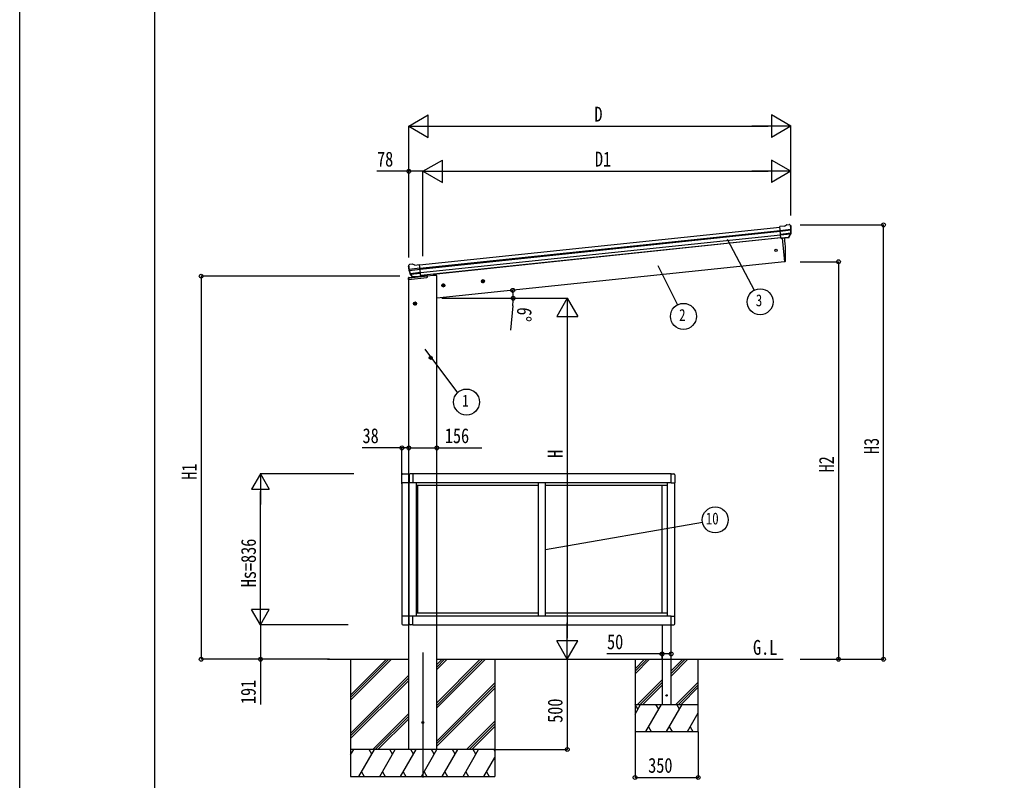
# Model space of a CAD drawing. Units: millimetres, scale not verified. Extents: x -10512 to 10512, y -7425 to 7425.
# Drawn here: x -10512 to -5134, y -4286 to -70 of the extents above; entities that cross this region are included whole.
import ezdxf
from ezdxf.enums import TextEntityAlignment as Align

# ---------------------------------------------------------------- set-up
doc = ezdxf.new("R2010")
doc.units = ezdxf.units.MM
doc.header["$LTSCALE"] = 30
for name, color, linetype in [('0-2_USER1', 3, 'Continuous'), ('0-3_YKK_12', 2, 'Continuous'), ('0-4_YKK_13', 4, 'Continuous'), ('0-5_YKK_A1', 4, 'Continuous'), ('0-6_YKK_D', 6, 'Continuous'), ('0-7_YKK_ZWAK', 7, 'Continuous')]:
    doc.layers.add(name, color=color, linetype=linetype)
doc.styles.add('ＭＳ ゴシック', font='')
doc.styles.get('ＭＳ ゴシック').set_extended_font_data('MS Gothic')

msp = doc.modelspace()

# ---------------------------------------------------------------- linework, layer by layer
at = {"layer": '0-3_YKK_12'}
msp.add_line((-8276.19, -3576.28), (-8276.19, -4269.61), dxfattribs=at)
at = {"layer": '0-4_YKK_13'}
for p, q in [((-6271.38, -1214.98), (-6297.9, -1217.77)), ((-6291.12, -1282.33), (-6297.9, -1217.77)), ((-6295.75, -1238.3), (-6236.01, -1232.02)), ((-6245.06, -1206.19), (-6245.07, -1206.19)), ((-6241.4, -1207.27), (-6241.4, -1207.27)), ((-6241.4, -1207.27), (-6237.08, -1210.77)), ((-6237.08, -1210.77), (-6236.22, -1211.47)), ((-6234.83, -1215.17), (-6235.14, -1213.32)), ((-6235.53, -1237.89), (-6295.13, -1244.16)), ((-6236.37, -1254.65), (-6293.4, -1260.64)), ((-6237.75, -1259.31), (-6292.93, -1265.11)), ((-6247.77, -1277.54), (-6291.14, -1282.1)), ((-6291.12, -1282.33), (-6281.17, -1281.28)), ((-6284.55, -1281.63), (-6270.85, -1412.01)), ((-6281.17, -1281.28), (-6280.9, -1281.34)), ((-6280.9, -1281.34), (-6255.57, -1278.68)), ((-6255.57, -1278.68), (-6255.32, -1278.56)), ((-6255.32, -1278.56), (-6247.62, -1277.75)), ((-6246.31, -1275.89), (-6236.87, -1257.58)), ((-6245.26, -1276.31), (-6235.14, -1258.05)), ((-8356.23, -1438.13), (-8356.31, -1436.26)), ((-8354.94, -1433.37), (-8355.64, -1434.23)), ((-8351.44, -1429.05), (-8354.94, -1433.37)), ((-8291.83, -1448.1), (-8351.57, -1454.38)), ((-8351.44, -1429.05), (-8351.44, -1429.04)), ((-8348.08, -1427.22), (-8348.08, -1427.22)), ((-8320.51, -1430.36), (-8293.99, -1427.57)), ((-8287.2, -1492.12), (-8293.99, -1427.57)), ((-6270.85, -1412.01), (-6268.8, -1411.72)), ((-8356.36, -1510.04), (-8355.12, -1500.63)), ((-8355.36, -1509.94), (-8253.84, -1499.27)), ((-8354.14, -1500.69), (-8355.36, -1509.94)), ((-8355.36, -1509.94), (-8354.14, -1500.69)), ((-8353.62, -1500.7), (-8354.83, -1509.88)), ((-8354.14, -1500.69), (-8354.24, -1499.76)), ((-8354.24, -1499.76), (-8354.14, -1500.69)), ((-8249.36, -1489.67), (-8354.14, -1500.69)), ((-8354.14, -1500.69), (-8249.36, -1489.67)), ((-8249.36, -1489.75), (-8353.62, -1500.7)), ((-8352.69, -1501.11), (-8352.75, -1500.61)), ((-8249.36, -1490.25), (-8352.69, -1501.11)), ((-8350.82, -1460.22), (-8291.22, -1453.95)), ((-8333.31, -1495.78), (-8347.01, -1480.02)), ((-8346.52, -1476.43), (-8289.48, -1470.44)), ((-8332.37, -1495.14), (-8345.42, -1479.2)), ((-8344.19, -1480.7), (-8289.01, -1474.9)), ((-8323.01, -1495.88), (-8330.7, -1496.69)), ((-8330.61, -1496.46), (-8287.23, -1491.9)), ((-8322.73, -1495.95), (-8323.01, -1495.88)), ((-8297.4, -1493.29), (-8322.73, -1495.95)), ((-8297.15, -1493.17), (-8297.4, -1493.29)), ((-8287.2, -1492.12), (-8297.15, -1493.17)), ((-8284.36, -1492.42), (-8284.36, -1493.93)), ((-8249.36, -1494.29), (-8249.36, -1489.67)), ((-8355.36, -1509.94), (-8356.36, -1510.04)), ((-8392.69, -2636.28), (-8392.69, -2592.58)), ((-8387.19, -2587.08), (-8358.19, -2587.08)), ((-8352.69, -2592.58), (-8352.69, -2636.28)), ((-8352.19, -2593.37), (-8352.19, -2636.28)), ((-8331.69, -2587.09), (-8346.98, -2587.88)), ((-8331.69, -2587.09), (-8331.69, -2636.28)), ((-6899.69, -2636.28), (-6899.69, -2587.08)), ((-6899.69, -2587.08), (-6884.4, -2587.88)), ((-6879.19, -2593.37), (-6879.19, -2636.28)), ((-8352.69, -2636.28), (-8392.69, -2636.28)), ((-8331.69, -2636.28), (-8352.19, -2636.28)), ((-6899.69, -2636.28), (-6879.19, -2636.28)), ((-8392.69, -3374.88), (-8392.69, -3418.58)), ((-8352.69, -3374.88), (-8392.69, -3374.88)), ((-8352.69, -3418.58), (-8352.69, -3374.88)), ((-8331.69, -3374.88), (-8352.19, -3374.88)), ((-8352.19, -3417.79), (-8352.19, -3374.88)), ((-8331.69, -3424.08), (-8331.69, -3374.88)), ((-6899.69, -3424.08), (-6899.69, -3374.88)), ((-6899.69, -3374.88), (-6879.19, -3374.88)), ((-6879.19, -3417.79), (-6879.19, -3374.88)), ((-8387.19, -3424.08), (-8358.19, -3424.08)), ((-8331.69, -3424.08), (-8346.98, -3423.28)), ((-6899.69, -3424.08), (-6884.4, -3423.28))]:
    msp.add_line(p, q, dxfattribs=at)
for points in [[(-6271.38, -1214.98), (-6259.78, -1208.02), (-6259.78, -1208.01)], [(-6258.55, -1207.6), (-6258.55, -1207.6), (-6245.07, -1206.19)], [(-8334.6, -1425.8), (-8334.6, -1425.8), (-8348.08, -1427.22)], [(-8320.51, -1430.36), (-8333.31, -1425.95), (-8333.31, -1425.95)], [(-8354.24, -1499.76), (-8249.36, -1488.74), (-8249.36, -1489.67)]]:
    msp.add_lwpolyline(points, dxfattribs=at)
for centre, radius in [((-6317.64, -1349.46), 6.5), ((-6924.69, -3814.58), 4), ((-8275.94, -3964.52), 5)]:
    msp.add_circle(centre, radius, dxfattribs=at)
for centre, radius, start, end in [((-6258.24, -1210.59), 3, 96.02369, 120.97631), ((-6244.55, -1211.16), 5, 51.04426, 95.95574), ((-6428.39, -1236.82), 192.44, 1.4271, 6.57578), ((-6190.74, -1229.91), 45.32, 182.67122, 185.64518), ((-6435.72, -1236.28), 202, 354.13916, 6), ((-7165.45, -1371.8), 900, 357.63919, 5.84085), ((-6247.88, -1274.86), 2.99, 285.2717, 331.00739), ((-6239.53, -1256.21), 3, 332.69111, 354.20009), ((-6435.72, -1236.28), 200.2, 354.20009, 359.53883), ((-6235.34, -1239.23), 1.35, 95.1605, 97.91927), ((-6232.74, -1237.67), 2.74, 179.02151, 184.43412), ((-6237.76, -1256.6), 3, 331, 354.13916), ((-8155.33, -1417.02), 202, 186, 197.86084), ((-8162.4, -1419.07), 192.44, 185.42422, 190.5729), ((-8347.56, -1432.19), 5, 96.04426, 140.95574), ((-8334.28, -1428.79), 3, 71.02369, 95.97631), ((-6269.21, -1408.75), 3, 278, 357.63919), ((-8354.86, -1504.28), 3.66, 78.7113, 94.17753), ((-8354.86, -1504.28), 3.66, 78.7113, 94.17753), ((-8354.13, -1500.76), 1, 96, 172.5), ((-8396.29, -1461.72), 45.32, 6.35482, 9.32878), ((-8353.6, -1460.58), 2.74, 7.56588, 12.97849), ((-8350.72, -1461.56), 1.35, 94.08073, 96.8395), ((-8155.33, -1417.02), 200.2, 192.46117, 197.79991), ((-8344.74, -1478.05), 3, 197.86084, 221), ((-8343.1, -1477.3), 3, 197.79991, 219.30889), ((-8331.05, -1493.81), 2.99, 220.99261, 266.7283), ((-8254.36, -1494.29), 5, 276, 0), ((-8387.19, -2592.58), 5.5, 90, 180), ((-8358.19, -2592.58), 5.5, 0, 90), ((-8346.69, -2593.37), 5.5, 93, 180), ((-6884.69, -2593.37), 5.5, 0, 87), ((-8387.19, -3418.58), 5.5, 180, 270), ((-8358.19, -3418.58), 5.5, 270, 0), ((-8346.69, -3417.79), 5.5, 180, 267), ((-6884.69, -3417.79), 5.5, 273, 0)]:
    msp.add_arc(centre, radius, start, end, dxfattribs=at)
for centre, major_axis, ratio, start_param, end_param in [((-6237.09, -1214.77), (-0.87, 5.91), 0.020485, 0.671432, 1.5691306), ((-6242.49, -1210.25), (5.88, -1.31), 0.24881, 0.460585, 0.4641038), ((-6238.11, -1213.8), (-2.34, 1.9), 0.995767, 3.9859716, 4.712389), ((-6433.42, -1258.23), (-20.92, 199.05), 0.994373, 4.7113789, 4.7277536), ((-6248.08, -1274.56), (-0.11, 3), 0.642905, 3.2459383, 4.203928), ((-6247.94, -1274.77), (1.66, -2.51), 0.997631, 5.8041905, 5.8929484), ((-6248.02, -1274.66), (3.53, -2.11), 0.650902, 5.2561448, 5.3289554), ((-6245.65, -1274.31), (1.08, 3.13), 0.040856, 2.1135035, 2.1416249), ((-8353.31, -1436.12), (1.9, 2.34), 0.995767, 1.5707963, 2.2972137), ((-8349.76, -1431.74), (-5.48, -2.51), 0.24881, 5.8190815, 5.8226003), ((-8354.1, -1437.28), (-0.38, 5.97), 0.020485, 4.7140547, 5.6117533), ((-8153.03, -1438.97), (-20.92, 199.05), 0.994373, 1.5554317, 1.5718064), ((-8333.35, -1493.73), (-1.71, 2.84), 0.040856, 4.1415604, 4.1696818), ((-8330.92, -1493.48), (-0.51, 2.96), 0.642905, 2.0792573, 3.037247), ((-8330.96, -1493.58), (-3.02, -2.79), 0.650902, 0.9542299, 1.0270405), ((-8331.01, -1493.7), (-1.1, -2.8), 0.997631, 0.3902369, 0.4789948)]:
    msp.add_ellipse(centre, major_axis=major_axis, ratio=ratio, start_param=start_param, end_param=end_param, dxfattribs=at)
at = {"layer": '0-5_YKK_A1'}
for p, q in [((-8293.78, -1429.56), (-6297.69, -1219.76)), ((-8291.79, -1448.45), (-6295.71, -1238.66)), ((-8291.36, -1452.63), (-6295.27, -1242.84)), ((-8289.27, -1472.49), (-6293.18, -1262.69)), ((-6291.42, -1279.43), (-8287.51, -1489.23)), ((-6291.32, -1280.43), (-8216.61, -1482.78)), ((-6284.55, -1281.63), (-6270.85, -1412.01)), ((-6270.85, -1412.01), (-8198.19, -1614.58)), ((-8216.61, -1482.78), (-8216, -1488.58)), ((-8198.19, -4114.58), (-8198.19, -1488.58)), ((-8353.69, -4114.58), (-8353.69, -1509.76)), ((-8152.03, -1542.36), (-8171.92, -1544.45)), ((-8162.76, -1535.94), (-8168.83, -1540.35)), ((-8168.83, -1540.35), (-8168.04, -1547.82)), ((-8168.04, -1547.82), (-8161.19, -1550.87)), ((-8160.93, -1553.35), (-8163.02, -1533.46)), ((-8155.9, -1538.99), (-8162.76, -1535.94)), ((-7933.23, -1519.36), (-7953.12, -1521.45)), ((-7943.96, -1512.94), (-7950.03, -1517.36)), ((-7950.03, -1517.36), (-7949.25, -1524.82)), ((-7949.25, -1524.82), (-7942.39, -1527.87)), ((-7942.13, -1530.35), (-7944.22, -1510.46)), ((-7937.11, -1516), (-7943.96, -1512.94)), ((-8309.19, -1644.13), (-8329.19, -1644.13)), ((-8319.19, -1636.63), (-8325.69, -1640.38)), ((-8325.69, -1640.38), (-8325.69, -1647.88)), ((-8325.69, -1647.88), (-8319.19, -1651.64)), ((-8319.19, -1654.13), (-8319.19, -1634.13)), ((-8312.69, -1640.38), (-8319.19, -1636.63)), ((-8232.19, -1954.13), (-8232.19, -1934.13)), ((-8222.19, -1944.13), (-8242.19, -1944.13)), ((-8232.19, -1936.63), (-8238.69, -1940.38)), ((-8238.69, -1940.38), (-8238.69, -1947.88)), ((-8238.69, -1947.88), (-8232.19, -1951.64)), ((-8225.69, -1940.38), (-8232.19, -1936.63)), ((-6899.69, -2587.58), (-8331.69, -2587.58)), ((-8391.69, -2636.28), (-8391.69, -3375)), ((-8353.69, -3374.88), (-8353.69, -2636.28)), ((-8351.69, -3374.88), (-8351.69, -2636.28)), ((-6899.69, -2636.08), (-8331.69, -2636.08)), ((-8311.69, -3375.08), (-8311.69, -2636.08)), ((-7635.69, -2651.58), (-8311.69, -2651.58)), ((-8303.69, -3359.58), (-8303.69, -2651.58)), ((-7635.69, -3375.08), (-7635.69, -2636.08)), ((-7595.69, -3375.08), (-7595.69, -2636.08)), ((-6919.69, -2651.58), (-7595.69, -2651.58)), ((-6949.69, -3359.58), (-6949.69, -2651.58)), ((-6919.69, -3375.08), (-6919.69, -2636.08)), ((-6879.69, -3374.88), (-6879.69, -2636.28)), ((-6899.69, -3375.08), (-8331.69, -3375.08)), ((-7635.69, -3359.58), (-8311.69, -3359.58)), ((-6919.69, -3359.58), (-7595.69, -3359.58)), ((-8331.69, -3423.58), (-6899.69, -3423.58)), ((-6949.69, -3423.77), (-6949.69, -3864.58)), ((-6899.69, -3864.58), (-6899.69, -3423.77)), ((-8804.82, -3614.58), (-8353.69, -3614.58)), ((-8676.19, -3841.21), (-8449.56, -3614.58)), ((-8676.19, -3827.07), (-8463.7, -3614.58)), ((-8676.19, -3812.93), (-8477.84, -3614.58)), ((-8676.19, -3614.64), (-8676.19, -4264.58)), ((-8198.19, -3614.58), (-6279.25, -3614.58)), ((-8198.19, -3883.71), (-7929.06, -3614.58)), ((-8198.19, -3869.57), (-7943.2, -3614.58)), ((-8198.19, -3855.42), (-7957.34, -3614.58)), ((-8198.19, -3671.52), (-8141.25, -3614.58)), ((-8198.19, -3657.38), (-8155.39, -3614.58)), ((-8198.19, -3643.23), (-8169.53, -3614.58)), ((-7876.19, -3614.64), (-7876.19, -4264.58)), ((-7099.69, -3614.58), (-7099.69, -4014.58)), ((-7099.69, -3666.93), (-7047.34, -3614.58)), ((-7099.69, -3681.07), (-7033.2, -3614.58)), ((-7099.69, -3695.21), (-7019.06, -3614.58)), ((-6899.69, -3707.34), (-6806.92, -3614.58)), ((-6899.69, -3693.2), (-6821.07, -3614.58)), ((-6899.69, -3679.06), (-6835.21, -3614.58)), ((-6749.69, -4014.58), (-6749.69, -3614.58)), ((-8676.19, -4025.06), (-8354.19, -3703.06)), ((-8676.19, -4039.2), (-8354.19, -3717.2)), ((-8676.19, -4053.34), (-8354.19, -3731.34)), ((-8198.19, -4067.56), (-7876.19, -3745.56)), ((-8198.19, -4081.7), (-7876.19, -3759.7)), ((-7085.21, -3864.58), (-6949.69, -3729.06)), ((-7071.07, -3864.58), (-6949.69, -3743.2)), ((-7056.93, -3864.58), (-6949.69, -3757.34)), ((-6873.08, -3864.58), (-6749.69, -3741.19)), ((-6858.94, -3864.58), (-6749.69, -3755.33)), ((-8198.19, -4095.84), (-7876.19, -3773.84)), ((-6844.79, -3864.58), (-6749.69, -3769.48)), ((-7099.69, -3864.58), (-6749.69, -3864.58)), ((-7099.69, -3917.7), (-7069.02, -3864.58)), ((-7084.02, -3890.56), (-7099.03, -3864.58)), ((-7040.16, -4014.58), (-6953.55, -3864.58)), ((-6968.55, -3890.56), (-6983.56, -3864.58)), ((-6924.69, -4014.58), (-6838.08, -3864.58)), ((-6853.08, -3890.56), (-6868.08, -3864.58)), ((-8553.58, -4114.58), (-8354.19, -3915.19)), ((-6809.22, -4014.58), (-6749.69, -3911.48)), ((-8539.44, -4114.58), (-8354.19, -3929.33)), ((-8525.29, -4114.58), (-8354.19, -3943.47)), ((-8033.08, -4114.58), (-7876.19, -3957.69)), ((-8018.94, -4114.58), (-7876.19, -3971.83)), ((-8004.79, -4114.58), (-7876.19, -3985.97)), ((-7099.69, -4014.58), (-6749.69, -4014.58)), ((-7025.16, -3988.6), (-7010.16, -4014.58)), ((-6909.69, -3988.6), (-6894.69, -4014.58)), ((-6794.22, -3988.6), (-6779.22, -4014.58)), ((-7876.19, -4114.58), (-8676.19, -4114.58)), ((-8676.19, -4143.52), (-8659.48, -4114.58)), ((-8674.48, -4140.56), (-8676.19, -4137.6)), ((-8630.61, -4264.58), (-8544.01, -4114.58)), ((-8559.01, -4140.56), (-8574.01, -4114.58)), ((-8515.14, -4264.58), (-8428.54, -4114.58)), ((-8443.54, -4140.56), (-8458.54, -4114.58)), ((-8399.67, -4264.58), (-8313.07, -4114.58)), ((-8328.07, -4140.56), (-8343.07, -4114.58)), ((-8284.2, -4264.58), (-8197.6, -4114.58)), ((-8212.6, -4140.56), (-8227.6, -4114.58)), ((-8168.73, -4264.58), (-8082.13, -4114.58)), ((-8097.13, -4140.56), (-8112.13, -4114.58)), ((-8053.26, -4264.58), (-7966.66, -4114.58)), ((-7981.66, -4140.56), (-7996.66, -4114.58)), ((-7876.19, -4123.25), (-7881.19, -4114.58)), ((-7937.79, -4264.58), (-7876.19, -4157.88)), ((-8615.61, -4238.6), (-8600.61, -4264.58)), ((-8500.14, -4238.6), (-8485.14, -4264.58)), ((-8384.67, -4238.6), (-8369.67, -4264.58)), ((-8269.2, -4238.6), (-8254.2, -4264.58)), ((-8153.73, -4238.6), (-8138.73, -4264.58)), ((-8038.26, -4238.6), (-8023.27, -4264.58)), ((-7922.8, -4238.6), (-7907.8, -4264.58)), ((-8676.19, -4264.58), (-7876.19, -4264.58))]:
    msp.add_line(p, q, dxfattribs=at)
for points in [[(-8198.19, -1488.58), (-8218.19, -1488.58), (-8249.36, -1491.86)], [(-8161.19, -1550.87), (-8155.12, -1546.46), (-8155.9, -1538.99)], [(-7942.39, -1527.87), (-7936.32, -1523.46), (-7937.11, -1516)], [(-8319.19, -1651.64), (-8312.69, -1647.88), (-8312.69, -1640.38)], [(-8232.19, -1951.64), (-8225.69, -1947.88), (-8225.69, -1940.38)]]:
    msp.add_lwpolyline(points, dxfattribs=at)
for centre, radius in [((-8161.97, -1543.4), 8.5), ((-8161.97, -1543.4), 7.7), ((-8161.97, -1543.4), 6.5), ((-7943.18, -1520.41), 8.5), ((-7943.18, -1520.41), 7.7), ((-7943.18, -1520.41), 6.5), ((-8319.19, -1644.13), 8.5), ((-8319.19, -1644.13), 7.7), ((-8319.19, -1644.13), 6.5), ((-8232.19, -1944.13), 8.5), ((-8232.19, -1944.13), 7.7), ((-8232.19, -1944.13), 6.5)]:
    msp.add_circle(centre, radius, dxfattribs=at)
at = {"layer": '0-6_YKK_D'}
for p, q in [((-8354.19, -661.18), (-8245.94, -598.68)), ((-8245.94, -723.68), (-8245.94, -598.68)), ((-6235.8, -661.18), (-6344.06, -598.68)), ((-6344.06, -598.68), (-6344.06, -723.68)), ((-8354.19, -1378.6), (-8354.19, -660.18)), ((-8354.19, -661.18), (-8245.94, -723.68)), ((-8354.19, -661.18), (-8137.68, -661.18)), ((-8229.19, -661.18), (-6360.8, -661.18)), ((-6235.8, -661.18), (-6452.31, -661.18)), ((-6235.8, -661.18), (-6344.06, -723.68)), ((-6235.8, -1155.86), (-6235.8, -660.18)), ((-8275.94, -911.18), (-8167.69, -848.68)), ((-8167.69, -973.68), (-8167.69, -848.68)), ((-6235.8, -911.18), (-6344.06, -848.68)), ((-6344.06, -848.68), (-6344.06, -973.68)), ((-8353.69, -1388.6), (-8353.69, -910.18)), ((-8275.94, -1380.43), (-8275.94, -910.18)), ((-8275.94, -1380.43), (-8275.94, -910.18)), ((-8275.94, -911.18), (-8167.69, -973.68)), ((-8275.94, -911.18), (-8059.43, -911.18)), ((-8150.94, -911.18), (-6360.8, -911.18)), ((-6235.8, -911.18), (-6452.31, -911.18)), ((-6235.8, -911.18), (-6344.06, -973.68)), ((-6235.8, -1154.86), (-6235.8, -910.18)), ((-6183.97, -1208.17), (-5721.11, -1208.17)), ((-5722.11, -3614.58), (-5722.11, -1208.17)), ((-6588.51, -1287.99), (-6438.61, -1569.38)), ((-6973.72, -1432.23), (-6863.83, -1650.52)), ((-6184.97, -1412.01), (-5971.11, -1412.01)), ((-5972.11, -1412.01), (-5972.11, -3614.58)), ((-8404.19, -1492.07), (-9505.52, -1492.07)), ((-9504.52, -1492.07), (-9504.52, -3614.58)), ((-8170.89, -1614.58), (-7474.27, -1614.58)), ((-8123.82, -1614.58), (-7774.27, -1614.58)), ((-7777.41, -1657.03), (-7790.99, -1791.68)), ((-7475.27, -1614.58), (-7533.87, -1716.07)), ((-7475.27, -1614.58), (-7416.68, -1716.07)), ((-7475.27, -1614.58), (-7475.27, -1817.55)), ((-7533.87, -1716.07), (-7416.68, -1716.07)), ((-7475.27, -1731.77), (-7475.27, -3497.39)), ((-8264.34, -1895.66), (-8084.54, -2138.3)), ((-8391.69, -2642.02), (-8391.69, -2442.54)), ((-8353.69, -2581.32), (-8353.69, -2442.54)), ((-9176.19, -2587.58), (-9225.02, -2672.15)), ((-8657.89, -2587.58), (-9177.19, -2587.58)), ((-9176.19, -2587.58), (-9127.36, -2672.15)), ((-9176.19, -2587.58), (-9176.19, -2756.73)), ((-9225.02, -2672.15), (-9127.36, -2672.15)), ((-9176.19, -3325.92), (-9176.19, -2685.24)), ((-7595.69, -3005.51), (-6725.98, -2854.58)), ((-9176.19, -3423.58), (-9176.19, -3254.44)), ((-9176.19, -3423.58), (-9225.02, -3339.01)), ((-9127.36, -3339.01), (-9225.02, -3339.01)), ((-9176.19, -3423.58), (-9127.36, -3339.01)), ((-8690.52, -3423.58), (-9177.19, -3423.58)), ((-8690.52, -3423.58), (-9177.19, -3423.58)), ((-7475.27, -3614.58), (-7475.27, -3411.61)), ((-7475.27, -3614.58), (-7533.87, -3513.09)), ((-7416.68, -3513.09), (-7533.87, -3513.09)), ((-7475.27, -3614.58), (-7416.68, -3513.09)), ((-6949.69, -3613.58), (-6949.69, -3584.05)), ((-6899.69, -3613.58), (-6899.69, -3584.05)), ((-8805.82, -3614.58), (-9505.52, -3614.58)), ((-8792.95, -3614.58), (-9177.19, -3614.58)), ((-7875.19, -3614.58), (-7474.27, -3614.58)), ((-7475.27, -3614.58), (-7475.27, -4114.58)), ((-6184.97, -3614.58), (-5971.11, -3614.58)), ((-6184.97, -3614.58), (-5721.11, -3614.58)), ((-7099.69, -4015.58), (-7099.69, -4270.58)), ((-6749.69, -4015.58), (-6749.69, -4270.58)), ((-7875.19, -4114.58), (-7474.27, -4114.58)), ((-7099.69, -4269.58), (-6749.69, -4269.58))]:
    msp.add_line(p, q, dxfattribs=at)
for points in [[(-8275.94, -911.18), (-8353.69, -911.18), (-8531.52, -911.18)], [(-8353.69, -2443.54), (-8391.69, -2443.54), (-8612.02, -2443.54)], [(-8353.69, -2443.54), (-8198.19, -2443.54), (-7948.35, -2443.54)], [(-9176.19, -3423.58), (-9176.19, -3614.58), (-9176.19, -3864.41)], [(-6899.69, -3585.05), (-6949.69, -3585.05), (-7256.55, -3585.05)]]:
    msp.add_lwpolyline(points, dxfattribs=at)
for centre, radius in [((-8353.69, -911.18), 10.62), ((-5722.11, -1208.17), 10.62), ((-5972.11, -1412.01), 10.62), ((-9504.52, -1492.07), 10.62), ((-7777.59, -1570.37), 10.62), ((-7775.27, -1614.58), 10.62), ((-6406.39, -1633.77), 72), ((-6831.46, -1714.83), 72), ((-8033.82, -2189.4), 72), ((-8391.69, -2443.54), 10.62), ((-8353.69, -2443.54), 10.62), ((-8353.69, -2443.54), 10.62), ((-8198.19, -2443.54), 10.62), ((-6655.04, -2842.27), 72), ((-6949.69, -3585.05), 10.62), ((-6899.69, -3585.05), 10.62), ((-9504.52, -3614.58), 10.62), ((-9176.19, -3614.58), 10.62), ((-5972.11, -3614.58), 10.62), ((-5722.11, -3614.58), 10.62), ((-7475.27, -4114.58), 10.62), ((-7099.69, -4269.58), 10.62), ((-6749.69, -4269.58), 10.62)]:
    msp.add_circle(centre, radius, dxfattribs=at)
for start, end in [(0, 6), (354.23974, 0)]:
    msp.add_arc((-8198.19, -1614.58), 422.91, start, end, dxfattribs=at)
at = {"layer": '0-7_YKK_ZWAK'}
msp.add_line((-9762.45, -6312.5), (-9762.45, 6937.5), dxfattribs=at)
msp.add_lwpolyline([(-10512.5, -7425), (10512.5, -7425), (10512.5, 7425), (-10512.5, 7425)], close=True, dxfattribs=at)

# ---------------------------------------------------------------- texts
at = {"layer": '0-2_USER1', "style": 'ＭＳ ゴシック', "width": 0.8}
msp.add_text('G.L', height=82.48, dxfattribs=at).set_placement((-6445.76, -3614.61), align=Align.BOTTOM_LEFT)
at = {"layer": '0-6_YKK_D', "style": 'ＭＳ ゴシック', "width": 0.8}
for s, height, p in [('D', 82.48, (-7325, -660.38)), ('78', 82.48, (-8529.85, -909.52)), ('D1', 82.48, (-7321.87, -909.52)), ('3', 65.98, (-6430.39, -1678.77)), ('2', 65.98, (-6855.46, -1759.83)), ('1', 65.98, (-8057.82, -2234.4)), ('38', 82.48, (-8610.36, -2441.87)), ('156', 82.48, (-8154.02, -2441.87)), ('10', 65.98, (-6707.84, -2887.27)), ('50', 82.48, (-7254.89, -3583.39)), ('350', 82.48, (-7026.69, -4267.91))]:
    msp.add_text(s, height=height, dxfattribs=at).set_placement(p, align=Align.BOTTOM_LEFT)
for s, rotation, p in [('6°', 264.24, (-7775.92, -1658.85)), ('H3', 90, (-5723.44, -2477.37)), ('H', 90, (-7476.27, -2499.04)), ('H2', 90, (-5972.91, -2579.29)), ('H1', 90, (-9505.32, -2619.33)), ('Hs=836', 90, (-9176.99, -3215.58)), ('191', 90, (-9177.85, -3862.75)), ('500', 90, (-7476.94, -3966.58))]:
    msp.add_text(s, height=82.48, rotation=rotation, dxfattribs=at).set_placement(p, align=Align.BOTTOM_LEFT)

doc.saveas('drawing.dxf')
